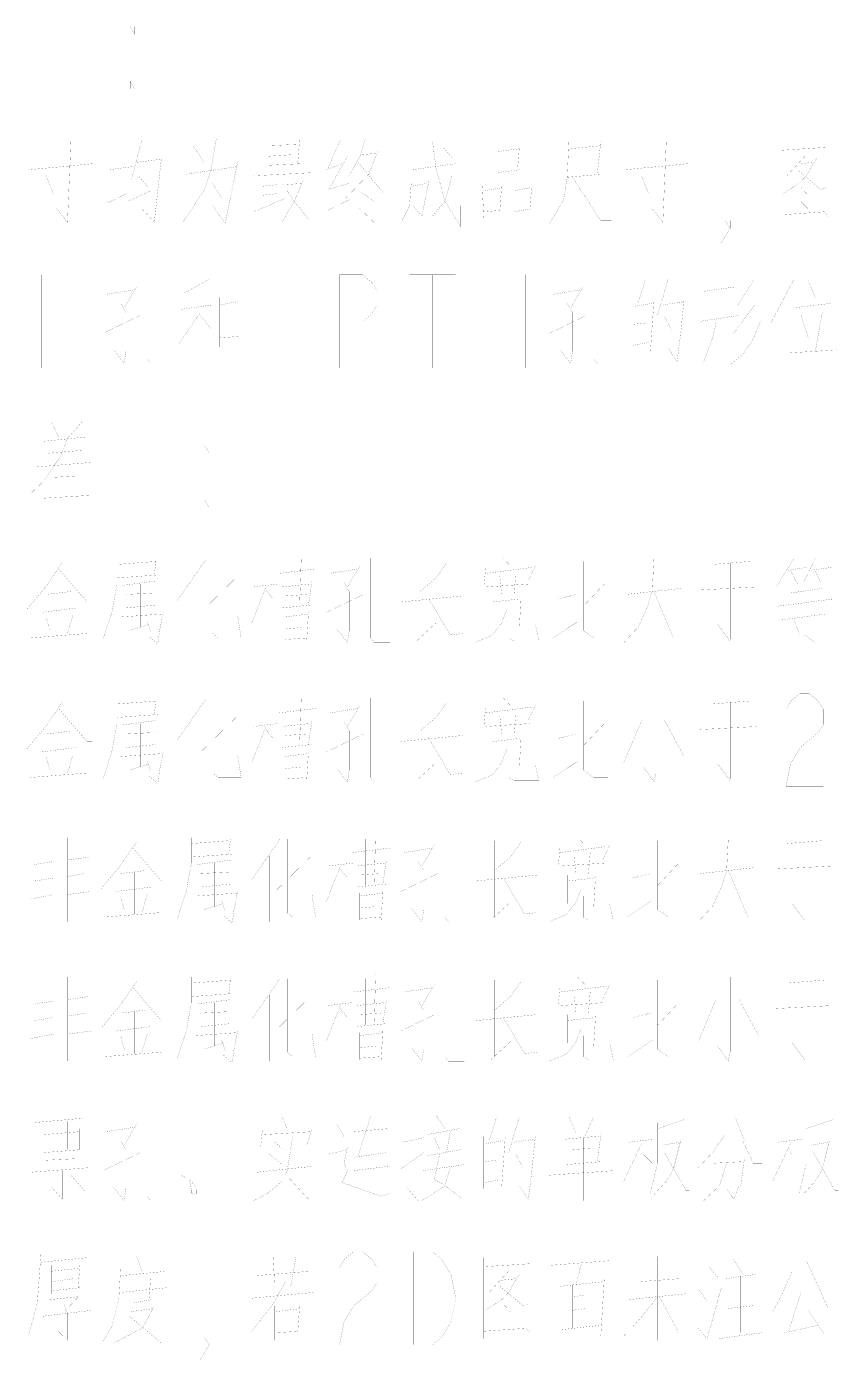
# Model space of a CAD drawing. Header units: millimetres. Extents: x 0 to 379, y 0 to 268.
# Drawn here: x 45.29 to 67.1, y 74.55 to 110.39 of the extents above; entities that cross this region are included whole.
import ezdxf

# ---------------------------------------------------------------- set-up
doc = ezdxf.new("R2010")
doc.units = ezdxf.units.MM
doc.header["$LTSCALE"] = 7.7
doc.layers.get('0').update_dxf_attribs({"linetype": 'CONTINUOUS'})

msp = doc.modelspace()

# ---------------------------------------------------------------- linework, layer by layer
at = {"const_width": 0.003}
for points in [[(48.194, 110.177), (48.069, 110.385)], [(48.069, 110.385), (48.194, 110.385)], [(48.194, 110.385), (48.194, 110.177)], [(48.069, 108.927), (48.194, 108.719)], [(48.194, 108.719), (48.069, 108.719), (48.069, 108.927)], [(46.48, 107.388), (46.385, 105.13)], [(47.813, 107.267), (47.813, 105.856)], [(48.385, 107.348), (48.099, 106.259)], [(49.766, 107.187), (50.051, 106.743)], [(50.242, 106.541), (50.385, 107.388)], [(51.766, 107.308), (51.766, 106.541)], [(51.766, 107.187), (52.623, 107.227)], [(52.623, 107.348), (52.575, 106.743)], [(53.718, 107.348), (53.385, 106.582)], [(54.385, 107.348), (54.242, 106.904), (53.956, 106.38)], [(56.194, 107.308), (56.289, 106.582), (56.528, 105.695), (56.956, 105.009)], [(59.861, 107.308), (59.813, 106.34), (59.718, 105.735), (59.337, 105.09)], [(60.718, 107.187), (59.861, 107.106)], [(60.623, 106.42), (60.718, 107.308)], [(62.48, 107.388), (62.385, 105.13)], [(65.575, 107.308), (65.575, 105.13)], [(65.575, 107.267), (65.575, 105.251)], [(66.813, 105.291), (66.813, 107.267)], [(48.242, 106.743), (48.909, 106.824)], [(48.909, 106.864), (48.718, 105.13)], [(51.766, 106.904), (52.385, 106.945)], [(53.909, 106.904), (53.432, 106.058)], [(54.718, 107.025), (54.48, 106.42), (53.861, 105.775)], [(54.242, 106.945), (54.718, 106.985)], [(55.623, 106.864), (55.623, 106.178), (55.575, 105.574), (55.337, 105.09)], [(56.48, 107.146), (56.718, 106.864)], [(57.909, 107.146), (57.909, 106.38)], [(57.909, 107.025), (58.528, 107.106)], [(58.48, 106.541), (58.528, 107.146)], [(66.813, 107.146), (65.575, 107.066)], [(66.242, 106.945), (65.718, 106.38)], [(66.051, 106.178), (66.242, 106.38), (66.528, 106.864)], [(45.337, 106.541), (47.051, 106.703)], [(47.48, 106.541), (48.099, 106.622)], [(49.575, 106.42), (50.909, 106.622)], [(50.242, 106.541), (50.051, 105.977)], [(50.956, 106.743), (50.623, 105.09)], [(51.385, 106.38), (52.909, 106.461)], [(51.766, 106.662), (52.623, 106.703)], [(53.337, 106.541), (53.766, 106.703)], [(54.194, 106.743), (54.861, 105.937), (55.051, 105.937)], [(55.623, 106.541), (56.813, 106.703)], [(57.909, 106.461), (58.528, 106.541)], [(61.337, 106.541), (63.051, 106.703)], [(66.004, 106.541), (66.623, 106.017), (66.766, 106.058)], [(66.051, 106.703), (66.432, 106.743)], [(46.004, 105.896), (45.813, 106.38)], [(48.289, 106.38), (48.528, 106.098)], [(50.289, 106.178), (50.528, 105.775)], [(51.623, 106.38), (51.623, 105.533)], [(51.623, 106.098), (52.004, 106.138)], [(52.051, 106.38), (52.051, 105.09)], [(52.194, 106.138), (52.718, 106.178)], [(52.718, 106.259), (52.48, 105.695)], [(53.956, 106.178), (53.385, 106.017)], [(55.623, 106.098), (56.051, 106.178)], [(56.099, 106.259), (55.909, 105.291)], [(56.718, 106.38), (56.528, 105.695), (56.194, 105.291)], [(57.575, 105.251), (57.528, 106.098)], [(58.051, 106.098), (58.004, 105.453)], [(58.337, 106.098), (58.337, 105.251)], [(58.813, 105.493), (58.861, 106.098)], [(59.813, 106.34), (60.718, 106.42)], [(59.956, 106.34), (60.718, 105.17), (61.004, 105.17)], [(62.004, 105.896), (61.813, 106.38)], [(65.623, 105.896), (66.051, 106.178)], [(47.385, 105.614), (48.051, 105.937)], [(48.004, 105.695), (48.623, 105.977)], [(49.48, 105.13), (50.051, 105.977)], [(51.385, 105.412), (52.242, 105.775)], [(51.623, 105.856), (52.004, 105.896)], [(52.48, 105.695), (52.289, 105.977)], [(53.385, 105.453), (53.956, 105.735)], [(54.289, 105.937), (54.623, 105.695)], [(57.575, 105.977), (58.051, 106.058)], [(58.813, 106.058), (58.385, 105.977)], [(66.004, 105.775), (66.289, 105.493)], [(66.099, 106.058), (66.289, 105.856)], [(46.385, 105.13), (46.099, 105.493)], [(48.718, 105.13), (48.385, 105.493)], [(50.623, 105.09), (50.289, 105.574)], [(52.48, 105.695), (52.147, 105.13)], [(52.48, 105.695), (52.861, 105.211), (53.051, 105.211)], [(54.623, 105.13), (54.242, 105.493)], [(55.909, 105.291), (55.67, 105.574)], [(56.956, 105.009), (56.956, 105.574)], [(57.575, 105.412), (58.051, 105.453)], [(58.385, 105.412), (58.861, 105.493)], [(62.385, 105.13), (62.099, 105.493)], [(65.575, 105.332), (66.718, 105.412)], [(66.813, 105.211), (66.813, 105.291), (66.718, 105.412)], [(64.069, 105.177), (64.194, 105.177), (64.194, 104.969), (63.944, 104.552)], [(64.194, 104.969), (64.069, 105.177)], [(45.694, 103.719), (45.694, 101.219)], [(46.694, 103.719), (46.694, 101.219)], [(48.528, 103.598), (48.528, 101.461), (48.623, 101.34), (49.051, 101.34), (49.051, 102.025)], [(49.528, 103.235), (50.194, 103.598)], [(53.694, 101.219), (53.694, 103.719), (54.319, 103.719), (54.569, 103.51), (54.694, 103.302), (54.694, 102.885), (54.569, 102.677), (54.319, 102.469), (53.694, 102.469)], [(55.569, 103.719), (56.819, 103.719)], [(56.194, 103.719), (56.194, 101.219)], [(57.694, 103.719), (57.694, 101.219)], [(58.694, 103.719), (58.694, 101.219)], [(60.528, 103.598), (60.528, 101.461), (60.623, 101.34), (61.051, 101.34), (61.051, 102.025)], [(62.528, 103.598), (62.242, 102.63)], [(65.909, 103.598), (65.289, 102.428)], [(47.432, 103.195), (48.194, 103.316)], [(48.242, 103.396), (47.909, 102.832)], [(49.956, 103.437), (49.956, 101.38)], [(59.432, 103.195), (60.194, 103.316)], [(60.242, 103.396), (59.909, 102.832)], [(61.909, 103.558), (61.718, 102.953)], [(63.48, 103.275), (64.337, 103.396)], [(63.813, 103.275), (63.813, 102.428)], [(64.147, 103.356), (64.147, 101.42)], [(64.813, 103.558), (64.385, 102.872)], [(66.289, 103.558), (66.48, 103.114)], [(47.813, 102.953), (47.956, 102.711), (47.956, 101.662), (47.909, 101.34)], [(50.289, 102.912), (49.432, 102.791)], [(50.48, 103.114), (50.48, 101.783)], [(50.956, 102.993), (50.48, 102.912)], [(50.956, 102.066), (50.956, 103.114)], [(59.813, 102.953), (59.956, 102.711), (59.956, 101.662), (59.909, 101.34)], [(61.575, 103.074), (61.575, 101.662)], [(62.099, 102.953), (61.623, 102.872)], [(62.051, 101.662), (62.147, 103.033)], [(62.385, 102.912), (62.956, 102.993)], [(62.766, 101.38), (62.861, 102.106), (62.956, 103.074)], [(64.861, 102.912), (64.289, 102.146)], [(65.67, 103.114), (65.67, 101.34)], [(65.909, 102.832), (66.909, 102.953)], [(47.337, 102.146), (48.337, 102.63)], [(49.385, 101.864), (49.956, 102.711)], [(49.956, 102.63), (50.242, 102.267)], [(59.337, 102.146), (60.337, 102.63)], [(62.432, 102.59), (62.623, 102.227)], [(63.385, 102.469), (64.432, 102.63)], [(66.099, 102.63), (66.289, 102.025)], [(66.67, 102.711), (66.48, 101.662)], [(45.694, 102.469), (46.694, 102.469)], [(57.694, 102.469), (58.694, 102.469)], [(61.575, 102.388), (61.956, 102.428)], [(63.718, 101.985), (63.813, 102.428)], [(65.004, 102.469), (64.813, 101.985), (64.528, 101.582), (64.194, 101.299)], [(50.48, 102.025), (51.004, 102.066)], [(61.575, 101.824), (62.004, 101.904)], [(63.718, 102.025), (63.48, 101.38)], [(47.909, 101.34), (47.623, 101.703)], [(59.909, 101.34), (59.623, 101.703)], [(62.766, 101.38), (62.528, 101.743)], [(65.813, 101.622), (67.051, 101.703)], [(46.813, 99.808), (46.385, 99.324), (46.194, 98.84), (45.766, 98.195), (45.385, 97.832)], [(45.956, 99.767), (46.147, 99.364)], [(45.718, 99.243), (46.909, 99.364)], [(46.766, 99.001), (45.813, 98.92)], [(50.069, 99.135), (50.194, 99.135)], [(50.194, 98.927), (50.069, 99.135)], [(50.194, 99.135), (50.194, 98.927)], [(45.575, 98.558), (47.004, 98.678)], [(45.956, 98.275), (46.67, 98.316)], [(46.289, 98.275), (46.289, 97.711)], [(45.67, 97.711), (46.956, 97.791)], [(50.069, 97.677), (50.194, 97.469)], [(50.194, 97.469), (50.069, 97.469), (50.069, 97.677)], [(47.718, 96.098), (47.718, 95.412)], [(48.718, 95.654), (48.766, 96.058)], [(50.099, 96.058), (49.337, 94.969)], [(50.289, 96.058), (50.289, 94.082), (50.432, 93.961), (51.051, 93.961), (50.956, 94.566)], [(51.718, 96.138), (51.718, 93.88)], [(52.385, 96.058), (52.385, 94.808)], [(52.67, 96.178), (52.623, 94.848)], [(54.528, 96.098), (54.528, 93.961), (54.623, 93.84), (55.051, 93.84), (55.051, 94.525)], [(58.099, 96.098), (58.289, 95.896)], [(62.147, 96.138), (62.099, 95.211)], [(65.909, 96.098), (65.432, 95.332)], [(66.48, 96.098), (66.147, 95.412)], [(46.242, 95.977), (45.766, 95.291), (45.289, 94.727)], [(46.147, 95.816), (46.909, 94.928), (47.051, 94.928)], [(48.766, 96.017), (47.718, 95.937)], [(52.051, 95.695), (53.051, 95.816)], [(53.432, 95.695), (54.194, 95.816)], [(54.242, 95.896), (53.909, 95.332)], [(55.861, 96.017), (55.861, 93.961)], [(56.575, 95.977), (56.289, 95.574), (55.861, 95.211)], [(57.623, 95.856), (57.575, 95.332)], [(57.623, 95.695), (58.861, 95.856)], [(58.432, 95.695), (58.385, 95.13)], [(58.956, 95.896), (58.766, 95.493)], [(59.575, 95.896), (59.575, 94.122)], [(60.242, 96.017), (60.242, 94.162), (60.528, 93.961), (60.909, 93.961), (60.909, 94.525)], [(63.718, 95.937), (64.718, 96.017)], [(64.194, 95.977), (64.194, 93.92)], [(65.718, 95.775), (66.242, 95.856)], [(66.004, 95.412), (65.813, 95.775)], [(66.337, 95.775), (66.909, 95.856)], [(66.48, 95.775), (66.623, 95.453)], [(47.718, 95.412), (47.575, 94.646)], [(47.718, 95.574), (48.813, 95.654)], [(47.861, 95.372), (48.766, 95.493)], [(48.337, 94.243), (48.337, 95.412)], [(49.813, 95.614), (49.813, 93.84)], [(50.909, 95.574), (50.004, 94.687)], [(51.718, 95.332), (51.337, 94.364)], [(51.385, 95.332), (52.051, 95.412)], [(52.147, 95.412), (52.147, 94.727)], [(52.147, 95.332), (52.909, 95.412)], [(52.956, 95.493), (52.861, 94.848)], [(53.813, 95.453), (53.956, 95.211), (53.956, 94.162), (53.909, 93.84)], [(57.623, 95.332), (58.813, 95.412)], [(58.004, 95.614), (58.051, 95.13)], [(60.242, 94.808), (60.813, 95.412)], [(63.385, 95.251), (64.909, 95.332)], [(66.242, 94.928), (66.242, 95.412)], [(45.813, 95.13), (46.48, 95.211)], [(46.194, 94.041), (46.194, 95.17)], [(47.956, 95.211), (47.956, 94.687)], [(48.718, 95.17), (47.956, 95.13)], [(48.718, 94.848), (48.718, 95.211)], [(51.718, 95.251), (51.909, 95.009)], [(52.242, 95.09), (52.813, 95.13)], [(53.337, 94.646), (54.337, 95.13)], [(55.337, 94.928), (57.004, 95.09)], [(56.099, 95.009), (56.67, 94.041), (57.004, 94.082)], [(57.813, 95.09), (57.813, 94.324)], [(57.813, 94.928), (58.528, 95.009)], [(58.575, 95.049), (58.528, 94.243)], [(59.575, 95.009), (60.051, 95.13)], [(62.099, 95.211), (61.956, 94.767), (61.718, 94.243), (61.337, 93.84)], [(62.861, 95.291), (61.385, 95.13)], [(62.147, 95.211), (62.67, 93.961), (63.051, 93.961)], [(66.956, 95.009), (65.432, 94.808)], [(65.813, 95.17), (66.67, 95.291)], [(46.623, 94.767), (45.67, 94.646)], [(47.575, 94.646), (47.337, 93.92)], [(47.956, 94.767), (48.766, 94.848)], [(48.956, 94.646), (48.861, 94.162), (48.813, 93.799)], [(52.956, 94.848), (52.147, 94.767)], [(52.861, 94.646), (52.813, 93.88)], [(58.194, 94.727), (58.051, 94.364), (57.813, 94.041), (57.337, 93.84)], [(66.48, 94.848), (66.48, 93.84)], [(45.813, 94.525), (45.909, 94.162)], [(46.385, 94.082), (46.528, 94.566)], [(47.813, 94.606), (47.813, 93.759)], [(47.813, 94.525), (48.956, 94.606)], [(48.051, 94.162), (48.575, 94.324)], [(48.528, 94.404), (48.623, 94.122)], [(52.242, 94.525), (52.861, 94.606)], [(52.242, 94.606), (52.242, 93.88)], [(56.289, 94.364), (55.766, 93.88)], [(58.242, 94.525), (58.242, 93.961), (58.385, 93.88), (59.051, 93.88)], [(59.051, 93.88), (58.956, 94.324)], [(59.432, 93.961), (60.099, 94.404)], [(64.194, 93.88), (63.861, 94.324)], [(65.575, 94.445), (66.766, 94.606)], [(65.909, 94.445), (66.051, 94.082)], [(45.385, 93.961), (46.909, 94.082)], [(48.813, 93.799), (48.575, 94.001)], [(52.242, 94.203), (52.67, 94.243)], [(52.813, 93.961), (52.242, 93.92)], [(53.909, 93.84), (53.623, 94.203)], [(66.48, 93.84), (66.194, 94.041)], [(66.48, 93.88), (66.48, 93.84)], [(65.694, 92.052), (65.819, 92.26), (66.069, 92.469), (66.319, 92.469), (66.569, 92.26), (66.694, 92.052), (66.694, 91.635), (66.569, 91.427), (66.319, 91.219), (66.069, 91.01), (65.819, 90.594), (65.694, 89.969)], [(46.242, 92.227), (45.766, 91.541), (45.289, 90.977)], [(47.718, 92.348), (47.718, 91.662)], [(48.766, 92.267), (47.718, 92.187)], [(48.718, 91.904), (48.766, 92.308)], [(50.099, 92.308), (49.337, 91.219)], [(50.289, 92.308), (50.289, 90.332), (50.432, 90.211), (51.051, 90.211), (50.956, 90.816)], [(51.718, 92.388), (51.718, 90.13)], [(52.385, 92.308), (52.385, 91.058)], [(52.67, 92.428), (52.623, 91.098)], [(54.242, 92.146), (53.909, 91.582)], [(54.528, 92.348), (54.528, 90.211), (54.623, 90.09), (55.051, 90.09), (55.051, 90.775)], [(55.861, 92.267), (55.861, 90.211)], [(56.575, 92.227), (56.289, 91.824), (55.861, 91.461)], [(57.623, 92.106), (57.575, 91.582)], [(57.623, 91.945), (58.861, 92.106)], [(58.099, 92.348), (58.289, 92.146)], [(58.956, 92.146), (58.766, 91.743)], [(59.575, 92.146), (59.575, 90.372)], [(60.242, 92.267), (60.242, 90.412), (60.528, 90.211), (60.909, 90.211), (60.909, 90.775)], [(62.194, 92.348), (62.194, 90.332), (62.147, 90.09)], [(63.718, 92.187), (64.718, 92.267)], [(64.194, 92.227), (64.194, 90.17)], [(46.147, 92.066), (46.909, 91.178), (47.051, 91.178)], [(47.718, 91.824), (48.813, 91.904)], [(47.861, 91.622), (48.766, 91.743)], [(49.813, 91.864), (49.813, 90.09)], [(50.909, 91.824), (50.004, 90.937)], [(52.051, 91.945), (53.051, 92.066)], [(52.956, 91.743), (52.861, 91.098)], [(53.432, 91.945), (54.194, 92.066)], [(58.004, 91.864), (58.051, 91.38)], [(58.432, 91.945), (58.385, 91.38)], [(61.813, 91.743), (61.337, 90.614)], [(62.432, 91.743), (62.956, 90.775)], [(45.813, 91.38), (46.48, 91.461)], [(46.194, 90.291), (46.194, 91.42)], [(47.718, 91.662), (47.575, 90.896)], [(47.956, 91.461), (47.956, 90.937)], [(48.718, 91.42), (47.956, 91.38)], [(48.337, 90.493), (48.337, 91.662)], [(48.718, 91.098), (48.718, 91.461)], [(51.718, 91.582), (51.337, 90.614)], [(51.385, 91.582), (52.051, 91.662)], [(51.718, 91.501), (51.909, 91.259)], [(52.147, 91.662), (52.147, 90.977)], [(52.147, 91.582), (52.909, 91.662)], [(53.813, 91.703), (53.956, 91.461), (53.956, 90.412), (53.909, 90.09)], [(57.623, 91.582), (58.813, 91.662)], [(60.242, 91.058), (60.813, 91.662)], [(63.385, 91.501), (64.909, 91.582)], [(47.956, 91.017), (48.766, 91.098)], [(52.956, 91.098), (52.147, 91.017)], [(52.242, 91.34), (52.813, 91.38)], [(53.337, 90.896), (54.337, 91.38)], [(55.337, 91.178), (57.004, 91.34)], [(56.099, 91.259), (56.67, 90.291), (57.004, 90.332)], [(57.813, 91.34), (57.813, 90.574)], [(57.813, 91.178), (58.528, 91.259)], [(58.575, 91.299), (58.528, 90.493)], [(59.575, 91.259), (60.051, 91.38)], [(46.623, 91.017), (45.67, 90.896)], [(45.813, 90.775), (45.909, 90.412)], [(46.385, 90.332), (46.528, 90.816)], [(47.575, 90.896), (47.337, 90.17)], [(47.813, 90.856), (47.813, 90.009)], [(47.813, 90.775), (48.956, 90.856)], [(48.956, 90.896), (48.861, 90.412), (48.813, 90.049)], [(52.242, 90.856), (52.242, 90.13)], [(52.242, 90.775), (52.861, 90.856)], [(52.861, 90.896), (52.813, 90.13)], [(58.194, 90.977), (58.051, 90.614), (57.813, 90.291), (57.337, 90.09)], [(58.242, 90.775), (58.242, 90.211), (58.385, 90.13), (59.051, 90.13)], [(45.385, 90.211), (46.909, 90.332)], [(48.051, 90.412), (48.575, 90.574)], [(48.528, 90.654), (48.623, 90.372)], [(52.242, 90.453), (52.67, 90.493)], [(53.909, 90.09), (53.623, 90.453)], [(56.289, 90.614), (55.766, 90.13)], [(59.051, 90.13), (58.956, 90.574)], [(59.432, 90.211), (60.099, 90.654)], [(62.147, 90.09), (61.861, 90.493)], [(64.194, 90.13), (63.861, 90.574)], [(48.813, 90.049), (48.575, 90.251)], [(52.813, 90.211), (52.242, 90.17)], [(65.694, 89.969), (66.694, 89.969)], [(46.004, 86.42), (46.004, 88.558)], [(46.385, 88.598), (46.385, 86.34)], [(49.718, 88.598), (49.718, 87.912)], [(50.766, 88.517), (49.718, 88.437)], [(50.718, 88.154), (50.766, 88.558)], [(52.099, 88.558), (51.337, 87.469)], [(52.289, 88.558), (52.289, 86.582), (52.432, 86.461), (53.051, 86.461), (52.956, 87.066)], [(53.718, 88.638), (53.718, 86.38)], [(54.385, 88.558), (54.385, 87.308)], [(54.67, 88.678), (54.623, 87.348)], [(56.528, 88.598), (56.528, 86.461), (56.623, 86.34), (57.051, 86.34), (57.051, 87.025)], [(57.861, 88.517), (57.861, 86.461)], [(60.099, 88.598), (60.289, 88.396)], [(62.242, 88.517), (62.242, 86.662), (62.528, 86.461), (62.909, 86.461), (62.909, 87.025)], [(64.147, 88.638), (64.099, 87.711)], [(65.718, 88.437), (66.718, 88.517)], [(48.242, 88.477), (47.766, 87.791), (47.289, 87.227)], [(48.147, 88.316), (48.909, 87.428), (49.051, 87.428)], [(54.051, 88.195), (55.051, 88.316)], [(55.432, 88.195), (56.194, 88.316)], [(56.242, 88.396), (55.909, 87.832)], [(58.575, 88.477), (58.289, 88.074), (57.861, 87.711)], [(59.623, 88.356), (59.575, 87.832)], [(59.623, 88.195), (60.861, 88.356)], [(60.432, 88.195), (60.385, 87.63)], [(60.956, 88.396), (60.766, 87.993)], [(61.575, 88.396), (61.575, 86.622)], [(66.194, 88.477), (66.194, 86.42)], [(46.004, 87.953), (45.48, 87.872)], [(46.385, 87.993), (46.956, 88.074)], [(49.718, 87.912), (49.575, 87.146)], [(49.718, 88.074), (50.813, 88.154)], [(49.861, 87.872), (50.766, 87.993)], [(50.337, 86.743), (50.337, 87.912)], [(51.813, 88.114), (51.813, 86.34)], [(52.909, 88.074), (52.004, 87.187)], [(53.718, 87.832), (53.337, 86.864)], [(53.385, 87.832), (54.051, 87.912)], [(54.147, 87.912), (54.147, 87.227)], [(54.147, 87.832), (54.909, 87.912)], [(54.956, 87.993), (54.861, 87.348)], [(55.813, 87.953), (55.956, 87.711), (55.956, 86.662), (55.909, 86.34)], [(59.623, 87.832), (60.813, 87.912)], [(60.004, 88.114), (60.051, 87.63)], [(62.242, 87.308), (62.813, 87.912)], [(65.385, 87.751), (66.909, 87.832)], [(46.004, 87.509), (45.48, 87.428)], [(46.861, 87.63), (46.385, 87.549)], [(47.813, 87.63), (48.48, 87.711)], [(48.194, 86.541), (48.194, 87.67)], [(49.956, 87.711), (49.956, 87.187)], [(50.718, 87.67), (49.956, 87.63)], [(50.718, 87.348), (50.718, 87.711)], [(53.718, 87.751), (53.909, 87.509)], [(54.242, 87.59), (54.813, 87.63)], [(55.337, 87.146), (56.337, 87.63)], [(57.337, 87.428), (59.004, 87.59)], [(58.099, 87.509), (58.67, 86.541), (59.004, 86.582)], [(59.813, 87.59), (59.813, 86.824)], [(59.813, 87.428), (60.528, 87.509)], [(60.575, 87.549), (60.528, 86.743)], [(61.575, 87.509), (62.051, 87.63)], [(64.099, 87.711), (63.956, 87.267), (63.718, 86.743), (63.337, 86.34)], [(64.861, 87.791), (63.385, 87.63)], [(64.147, 87.711), (64.67, 86.461), (65.051, 86.461)], [(46.385, 87.066), (47.004, 87.146)], [(48.623, 87.267), (47.67, 87.146)], [(49.575, 87.146), (49.337, 86.42)], [(49.813, 87.106), (49.813, 86.259)], [(49.813, 87.025), (50.956, 87.106)], [(49.956, 87.267), (50.766, 87.348)], [(50.956, 87.146), (50.861, 86.662), (50.813, 86.299)], [(54.956, 87.348), (54.147, 87.267)], [(54.242, 87.106), (54.242, 86.38)], [(54.242, 87.025), (54.861, 87.106)], [(54.861, 87.146), (54.813, 86.38)], [(60.194, 87.227), (60.051, 86.864), (59.813, 86.541), (59.337, 86.34)], [(45.385, 86.945), (46.004, 87.066)], [(47.813, 87.025), (47.909, 86.662)], [(48.385, 86.582), (48.528, 87.066)], [(50.051, 86.662), (50.575, 86.824)], [(50.528, 86.904), (50.623, 86.622)], [(54.242, 86.703), (54.67, 86.743)], [(58.289, 86.864), (57.766, 86.38)], [(60.242, 87.025), (60.242, 86.461), (60.385, 86.38), (61.051, 86.38)], [(61.051, 86.38), (60.956, 86.824)], [(61.432, 86.461), (62.099, 86.904)], [(66.194, 86.38), (65.861, 86.824)], [(47.385, 86.461), (48.909, 86.582)], [(50.813, 86.299), (50.575, 86.501)], [(54.813, 86.461), (54.242, 86.42)], [(55.909, 86.34), (55.623, 86.703)], [(46.004, 82.67), (46.004, 84.808)], [(46.385, 84.848), (46.385, 82.59)], [(48.242, 84.727), (47.766, 84.041), (47.289, 83.477)], [(49.718, 84.848), (49.718, 84.162)], [(50.766, 84.767), (49.718, 84.687)], [(50.718, 84.404), (50.766, 84.808)], [(52.099, 84.808), (51.337, 83.719)], [(52.289, 84.808), (52.289, 82.832), (52.432, 82.711), (53.051, 82.711), (52.956, 83.316)], [(53.718, 84.888), (53.718, 82.63)], [(54.385, 84.808), (54.385, 83.558)], [(54.67, 84.928), (54.623, 83.598)], [(56.242, 84.646), (55.909, 84.082)], [(56.528, 84.848), (56.528, 82.711), (56.623, 82.59), (57.051, 82.59), (57.051, 83.275)], [(57.861, 84.767), (57.861, 82.711)], [(58.575, 84.727), (58.289, 84.324), (57.861, 83.961)], [(59.623, 84.606), (59.575, 84.082)], [(59.623, 84.445), (60.861, 84.606)], [(60.099, 84.848), (60.289, 84.646)], [(60.956, 84.646), (60.766, 84.243)], [(61.575, 84.646), (61.575, 82.872)], [(62.242, 84.767), (62.242, 82.912), (62.528, 82.711), (62.909, 82.711), (62.909, 83.275)], [(64.194, 84.848), (64.194, 82.832), (64.147, 82.59)], [(65.718, 84.687), (66.718, 84.767)], [(66.194, 84.727), (66.194, 82.67)], [(46.385, 84.243), (46.956, 84.324)], [(48.147, 84.566), (48.909, 83.678), (49.051, 83.678)], [(49.718, 84.324), (50.813, 84.404)], [(49.861, 84.122), (50.766, 84.243)], [(51.813, 84.364), (51.813, 82.59)], [(52.909, 84.324), (52.004, 83.437)], [(54.051, 84.445), (55.051, 84.566)], [(54.956, 84.243), (54.861, 83.598)], [(55.432, 84.445), (56.194, 84.566)], [(60.004, 84.364), (60.051, 83.88)], [(60.432, 84.445), (60.385, 83.88)], [(63.813, 84.243), (63.337, 83.114)], [(64.432, 84.243), (64.956, 83.275)], [(46.004, 84.203), (45.48, 84.122)], [(46.861, 83.88), (46.385, 83.799)], [(47.813, 83.88), (48.48, 83.961)], [(48.194, 82.791), (48.194, 83.92)], [(49.718, 84.162), (49.575, 83.396)], [(49.956, 83.961), (49.956, 83.437)], [(50.718, 83.92), (49.956, 83.88)], [(50.337, 82.993), (50.337, 84.162)], [(50.718, 83.598), (50.718, 83.961)], [(53.718, 84.082), (53.337, 83.114)], [(53.385, 84.082), (54.051, 84.162)], [(53.718, 84.001), (53.909, 83.759)], [(54.147, 84.162), (54.147, 83.477)], [(54.147, 84.082), (54.909, 84.162)], [(54.242, 83.84), (54.813, 83.88)], [(55.337, 83.396), (56.337, 83.88)], [(55.813, 84.203), (55.956, 83.961), (55.956, 82.912), (55.909, 82.59)], [(59.623, 84.082), (60.813, 84.162)], [(61.575, 83.759), (62.051, 83.88)], [(62.242, 83.558), (62.813, 84.162)], [(65.385, 84.001), (66.909, 84.082)], [(46.004, 83.759), (45.48, 83.678)], [(48.623, 83.517), (47.67, 83.396)], [(49.956, 83.517), (50.766, 83.598)], [(54.956, 83.598), (54.147, 83.517)], [(57.337, 83.678), (59.004, 83.84)], [(58.099, 83.759), (58.67, 82.791), (59.004, 82.832)], [(59.813, 83.84), (59.813, 83.074)], [(59.813, 83.678), (60.528, 83.759)], [(60.575, 83.799), (60.528, 82.993)], [(45.385, 83.195), (46.004, 83.316)], [(46.385, 83.316), (47.004, 83.396)], [(47.813, 83.275), (47.909, 82.912)], [(48.385, 82.832), (48.528, 83.316)], [(49.575, 83.396), (49.337, 82.67)], [(49.813, 83.356), (49.813, 82.509)], [(49.813, 83.275), (50.956, 83.356)], [(50.528, 83.154), (50.623, 82.872)], [(50.956, 83.396), (50.861, 82.912), (50.813, 82.549)], [(54.242, 83.356), (54.242, 82.63)], [(54.242, 83.275), (54.861, 83.356)], [(54.861, 83.396), (54.813, 82.63)], [(60.194, 83.477), (60.051, 83.114), (59.813, 82.791), (59.337, 82.59)], [(60.242, 83.275), (60.242, 82.711), (60.385, 82.63), (61.051, 82.63)], [(61.432, 82.711), (62.099, 83.154)], [(47.385, 82.711), (48.909, 82.832)], [(50.051, 82.912), (50.575, 83.074)], [(54.242, 82.953), (54.67, 82.993)], [(55.909, 82.59), (55.623, 82.953)], [(58.289, 83.114), (57.766, 82.63)], [(61.051, 82.63), (60.956, 83.074)], [(64.147, 82.59), (63.861, 82.993)], [(66.194, 82.63), (65.861, 83.074)], [(50.813, 82.549), (50.575, 82.751)], [(54.813, 82.711), (54.242, 82.67)], [(45.48, 80.937), (46.813, 81.058)], [(48.528, 81.098), (48.528, 78.961), (48.623, 78.84), (49.051, 78.84), (49.051, 79.525)], [(52.147, 81.098), (52.289, 80.775)], [(54.528, 81.098), (54.194, 80.049)], [(55.813, 81.098), (55.813, 78.84)], [(56.289, 81.138), (56.528, 80.775)], [(57.909, 81.058), (57.718, 80.453)], [(58.528, 81.098), (58.242, 80.13)], [(59.861, 81.098), (60.051, 80.654)], [(60.528, 81.098), (60.289, 80.574)], [(61.813, 81.058), (61.813, 78.84)], [(62.242, 80.775), (62.956, 81.017)], [(64.337, 81.058), (64.575, 80.453)], [(65.813, 81.058), (65.813, 78.84)], [(66.242, 80.775), (66.956, 81.017)], [(45.718, 80.13), (46.718, 80.211), (46.718, 80.775)], [(46.718, 80.695), (45.718, 80.614)], [(45.718, 80.695), (45.718, 80.009)], [(46.051, 80.977), (46.051, 80.17)], [(46.385, 80.977), (46.385, 80.211)], [(47.432, 80.695), (48.194, 80.816)], [(48.242, 80.896), (47.909, 80.332)], [(51.623, 80.775), (51.575, 80.251)], [(51.623, 80.614), (52.956, 80.695)], [(52.956, 80.775), (52.813, 80.332)], [(53.623, 80.896), (53.813, 80.574)], [(54.051, 80.695), (55.004, 80.775)], [(56.051, 80.614), (56.909, 80.775)], [(56.67, 80.695), (56.575, 80.13)], [(62.242, 80.937), (62.242, 79.848), (62.051, 79.041)], [(66.242, 80.937), (66.242, 79.848), (66.051, 79.041)], [(47.813, 80.453), (47.956, 80.211), (47.956, 79.162), (47.909, 78.84)], [(52.432, 80.533), (52.289, 79.646), (52.147, 79.364), (51.766, 79.041), (51.385, 78.84)], [(51.956, 80.412), (52.194, 80.211)], [(53.909, 80.291), (53.813, 79.848), (53.909, 79.646), (53.766, 79.324)], [(54.575, 80.453), (54.575, 79.203)], [(55.956, 80.533), (55.385, 80.412)], [(56.385, 80.211), (56.242, 80.533)], [(57.575, 80.574), (57.575, 79.162)], [(58.099, 80.453), (57.623, 80.372)], [(58.051, 79.162), (58.147, 80.533)], [(58.385, 80.412), (58.956, 80.493)], [(58.766, 78.88), (58.861, 79.606), (58.956, 80.574)], [(59.766, 80.614), (59.766, 79.727)], [(60.67, 80.574), (59.766, 80.493)], [(60.242, 78.84), (60.242, 80.533)], [(60.718, 80.614), (60.623, 79.888)], [(61.813, 80.372), (61.337, 79.364)], [(62.147, 80.493), (61.48, 80.412)], [(62.861, 80.453), (62.67, 79.687), (62.48, 79.364), (62.147, 79.001)], [(62.385, 80.332), (62.861, 80.412)], [(64.051, 80.614), (63.718, 80.13), (63.337, 79.727)], [(64.528, 80.453), (64.813, 79.848), (65.051, 79.848)], [(65.813, 80.372), (65.337, 79.364)], [(66.147, 80.493), (65.48, 80.412)], [(66.861, 80.453), (66.67, 79.687), (66.48, 79.364), (66.147, 79.001)], [(66.385, 80.332), (66.861, 80.412)], [(45.813, 79.928), (46.623, 79.969)], [(47.337, 79.646), (48.337, 80.13)], [(51.813, 80.09), (52.147, 79.808)], [(53.385, 80.09), (53.909, 80.211)], [(54.099, 80.009), (54.956, 80.13)], [(55.337, 79.687), (55.956, 80.13)], [(56.956, 80.211), (56.051, 80.049)], [(56.385, 80.09), (56.242, 79.404)], [(57.575, 79.888), (57.956, 79.928)], [(58.432, 80.09), (58.623, 79.727)], [(59.909, 80.211), (60.528, 80.251)], [(61.813, 80.13), (62.099, 79.848)], [(62.432, 80.13), (63.004, 79.122), (63.099, 79.122)], [(64.575, 79.969), (64.48, 79.243)], [(65.813, 80.13), (66.099, 79.848)], [(66.432, 80.13), (67.004, 79.122), (67.099, 79.122)], [(45.909, 79.566), (45.385, 79.041)], [(46.956, 79.727), (45.432, 79.606)], [(46.242, 79.646), (46.242, 78.88)], [(51.48, 79.606), (53.004, 79.767)], [(54.051, 79.646), (55.051, 79.767)], [(55.909, 79.646), (57.051, 79.808)], [(56.67, 79.727), (56.528, 79.243)], [(59.337, 79.525), (61.051, 79.646)], [(59.766, 79.808), (60.718, 79.888)], [(64.099, 79.848), (63.909, 79.243), (63.48, 78.84)], [(63.766, 79.848), (64.528, 79.888)], [(46.242, 78.88), (45.956, 79.203)], [(46.48, 79.525), (46.861, 79.082)], [(47.909, 78.84), (47.623, 79.203)], [(49.432, 79.525), (49.67, 79.404), (49.813, 79.243), (49.861, 79.122), (49.861, 79.041), (49.813, 79.001), (49.718, 79.041), (49.718, 79.122), (49.67, 79.364)], [(52.337, 79.445), (52.861, 78.88)], [(53.385, 79.324), (53.766, 79.324)], [(53.766, 79.324), (54.813, 78.961), (55.051, 79.041)], [(55.909, 78.84), (56.289, 79.082), (56.528, 79.243)], [(56.48, 79.283), (56.242, 79.404)], [(56.48, 79.283), (56.956, 78.92)], [(57.575, 79.324), (58.004, 79.404)], [(58.766, 78.88), (58.528, 79.243)], [(64.432, 79.243), (64.289, 78.88)], [(55.813, 78.84), (55.528, 79.162)], [(64.289, 78.88), (64.099, 79.162)], [(53.694, 77.052), (53.819, 77.26), (54.069, 77.469), (54.319, 77.469), (54.569, 77.26), (54.694, 77.052), (54.694, 76.635), (54.569, 76.427), (54.319, 76.219), (54.069, 76.01), (53.819, 75.594), (53.694, 74.969)], [(45.67, 77.388), (45.575, 76.098), (45.337, 75.211)], [(45.67, 77.187), (46.909, 77.308)], [(45.956, 77.106), (45.956, 76.34)], [(46.67, 76.501), (46.718, 77.106)], [(48.242, 77.348), (48.385, 76.945)], [(51.909, 77.348), (51.956, 76.541)], [(52.528, 77.348), (52.385, 76.541)], [(57.575, 77.308), (57.575, 75.13)], [(57.575, 77.267), (57.575, 75.251)], [(58.813, 77.146), (57.575, 77.066)], [(58.813, 75.291), (58.813, 77.267)], [(60.956, 77.227), (59.385, 77.106)], [(60.051, 76.582), (60.194, 77.146)], [(62.242, 75.09), (62.242, 77.348)], [(63.623, 77.066), (63.861, 76.783)], [(64.289, 77.267), (64.528, 76.864)], [(66.242, 77.227), (66.813, 75.977), (67.051, 75.977)], [(46.718, 77.025), (45.956, 76.945)], [(45.956, 76.662), (46.528, 76.743)], [(47.813, 77.025), (47.766, 76.219), (47.575, 75.453), (47.337, 75.049)], [(47.813, 76.824), (49.051, 76.945)], [(48.147, 76.824), (48.147, 76.058)], [(48.575, 76.178), (48.623, 76.824)], [(51.432, 76.824), (52.909, 76.945)], [(58.242, 76.945), (57.718, 76.38)], [(58.051, 76.178), (58.242, 76.38), (58.528, 76.864)], [(58.051, 76.703), (58.432, 76.743)], [(59.623, 76.743), (59.623, 75.211)], [(60.718, 75.211), (60.813, 76.783)], [(61.718, 76.662), (62.813, 76.743)], [(64.051, 76.743), (64.909, 76.864)], [(64.48, 76.824), (64.48, 75.291)], [(65.861, 76.945), (65.575, 76.299), (65.337, 75.856)], [(45.956, 76.42), (46.718, 76.501)], [(47.861, 76.38), (49.051, 76.501)], [(52.242, 76.662), (51.909, 76.058), (51.337, 75.332)], [(51.337, 76.219), (53.051, 76.38)], [(58.004, 76.541), (58.623, 76.017), (58.766, 76.058)], [(60.766, 76.662), (59.623, 76.541)], [(59.956, 76.582), (59.956, 75.412)], [(60.385, 76.582), (60.385, 75.453)], [(61.432, 76.178), (63.004, 76.34)], [(63.337, 76.461), (63.575, 76.138)], [(63.575, 75.13), (63.956, 76.501)], [(66.099, 76.38), (65.766, 75.332)], [(45.861, 76.178), (46.67, 76.259)], [(46.289, 76.058), (46.385, 75.816), (46.385, 75.09)], [(46.337, 75.896), (46.718, 76.299)], [(48.147, 76.098), (48.623, 76.178)], [(48.385, 75.412), (48.528, 75.654), (48.718, 76.017)], [(51.956, 76.017), (51.956, 75.09)], [(52.623, 76.017), (52.575, 75.332)], [(57.623, 75.896), (58.051, 76.178)], [(58.099, 76.058), (58.289, 75.856)], [(60.289, 76.299), (59.956, 76.259)], [(62.242, 76.259), (61.861, 75.775), (61.575, 75.453), (61.337, 75.211)], [(62.289, 76.259), (62.813, 75.291), (63.099, 75.291)], [(64.099, 75.937), (64.813, 76.017)], [(45.718, 75.735), (47.051, 75.896)], [(48.051, 75.856), (48.67, 75.937)], [(48.051, 75.735), (48.909, 75.009), (49.099, 75.009)], [(51.956, 75.856), (52.623, 75.937)], [(58.004, 75.775), (58.289, 75.493)], [(59.956, 75.896), (60.289, 75.937)], [(66.289, 75.896), (66.718, 75.251)], [(46.385, 75.09), (46.051, 75.412)], [(48.385, 75.412), (47.623, 75.009)], [(52.623, 75.332), (51.956, 75.291)], [(57.575, 75.332), (58.718, 75.412)], [(58.813, 75.211), (58.813, 75.291), (58.718, 75.412)], [(59.623, 75.372), (60.718, 75.493)], [(63.337, 75.412), (63.575, 75.13)], [(65.051, 75.291), (63.861, 75.13)], [(65.623, 75.291), (66.575, 75.493)], [(50.069, 75.177), (50.194, 75.177), (50.194, 74.969), (49.944, 74.552)], [(50.194, 74.969), (50.069, 75.177)], [(53.694, 74.969), (54.694, 74.969)]]:
    msp.add_lwpolyline(points, dxfattribs=at)
msp.add_lwpolyline([(55.694, 77.469), (56.194, 77.469), (56.444, 77.26), (56.569, 77.052), (56.694, 76.844), (56.819, 76.219), (56.694, 75.594), (56.569, 75.385), (56.444, 75.177), (56.194, 74.969), (55.694, 74.969)], close=True, dxfattribs=at)

doc.saveas('drawing.dxf')
